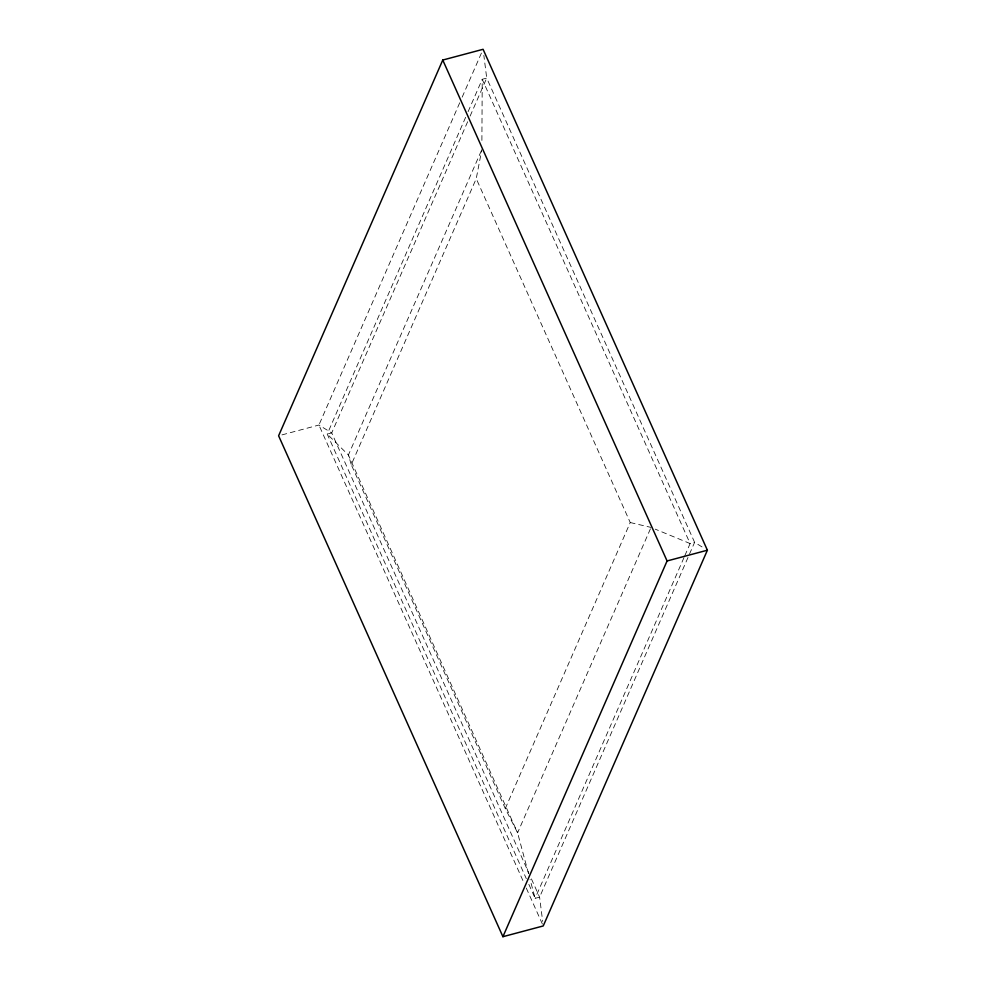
<?xml version="1.0" encoding="UTF-8"?>
<svg xmlns="http://www.w3.org/2000/svg" width="986" height="986" viewBox="0 0 986 986"><rect width="100%" height="100%" fill="white"/><g stroke="black" fill="none" stroke-linecap="round" stroke-linejoin="round"><path stroke-width="0.74" stroke-dasharray="4.93 3.7" d="M481.895 140.419L482.228 79.299L486.714 78.104L694.612 542.362L703.56 547.859M528.508 873.596L517.601 832.825L505.276 808.545L351.287 464.665L476.238 178.651L481.834 149.589M459.722 102.778L318.922 425.04L523.763 882.458M462.175 97.146L481.846 52.11M465.626 117.309L327.229 434.086L526.327 878.711M468.091 111.677L482.228 79.299L690.126 543.557L684.592 556.227M467.647 121.746L331.715 432.891L528.927 873.3M470.1 116.114L486.714 78.104L483.843 55.364M481.23 150.994L348.403 455.002L351.287 464.665M505.276 808.545L630.239 522.531L476.238 178.651M650.415 528.829L517.601 832.825L348.403 455.002L327.229 434.086L331.715 432.891L318.922 425.04L278.607 435.787M683.976 557.632L535.127 898.345L539.601 897.149L694.612 542.362L690.126 543.557L655.222 529.149M630.239 522.531L651.031 527.411M531.442 878.92L539.601 897.149L542.67 921.405M528.841 884.319L535.127 898.345L530.061 879.413M526.277 888.066L542.608 924.548"/><path stroke-width="1.48" d="M442.763 60.047L278.607 435.787L502.922 936.7L543.237 925.953L707.393 550.213L483.078 49.3L442.763 60.047L667.078 560.96L502.922 936.7M667.078 560.96L707.393 550.213"/></g></svg>
